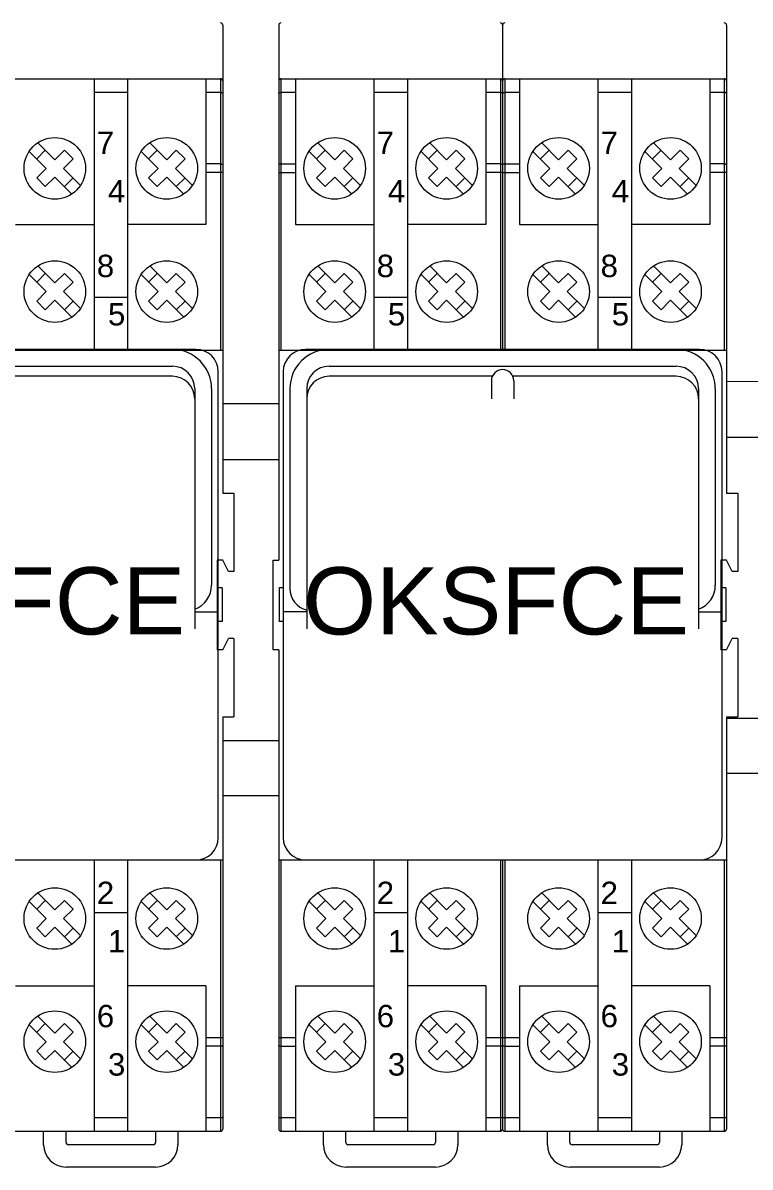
# Model space of a CAD drawing. Header units: millimetres. Extents: x 1359 to 3577, y 1336 to 3557.
# Drawn here: x 2209.5 to 2274.4, y 2063.9 to 2166.1 of the extents above; entities that cross this region are included whole.
import ezdxf

# ---------------------------------------------------------------- set-up
doc = ezdxf.new("R2010")
doc.units = ezdxf.units.MM
doc.set_wipeout_variables(frame=1)
doc.layers.add('000-PI-Oprema', color=30, linetype='Continuous', lineweight=5)
doc.layers.add('002-PI-Kabelska kanalica', color=150, linetype='Continuous')
doc.styles.get("Standard").update_dxf_attribs({"font": 'arial.ttf'})

msp = doc.modelspace()

# ---------------------------------------------------------------- linework, layer by layer
at = {"layer": '000-PI-Oprema', "color": 0, "linetype": 'ByBlock', "lineweight": 0}
for p, q in [((2207.53, 2161.06), (2227.13, 2161.06)), ((2225.83, 2161.06), (2225.83, 2148.06)), ((2232.53, 2161.06), (2252.13, 2161.06)), ((2233.83, 2161.06), (2233.83, 2148.06)), ((2250.83, 2161.06), (2250.83, 2148.06)), ((2252.53, 2161.06), (2272.13, 2161.06)), ((2253.83, 2161.06), (2253.83, 2148.06)), ((2270.83, 2161.06), (2270.83, 2148.06)), ((2218.83, 2159.84), (2215.83, 2159.84)), ((2227.13, 2159.84), (2225.83, 2159.84)), ((2233.83, 2159.84), (2232.53, 2159.84)), ((2243.83, 2159.84), (2240.83, 2159.84)), ((2252.13, 2159.84), (2250.83, 2159.84)), ((2253.83, 2159.84), (2252.53, 2159.84)), ((2263.83, 2159.84), (2260.83, 2159.84)), ((2272.13, 2159.84), (2270.83, 2159.84)), ((2210.04, 2154.57), (2211.55, 2153.06)), ((2210.71, 2153.9), (2211.48, 2154.68)), ((2210.82, 2155.35), (2212.33, 2153.83)), ((2212.33, 2153.83), (2213.18, 2154.68)), ((2213.18, 2154.68), (2213.96, 2153.9)), ((2220.04, 2154.57), (2221.55, 2153.06)), ((2220.71, 2153.9), (2221.48, 2154.68)), ((2220.82, 2155.35), (2222.33, 2153.83)), ((2222.33, 2153.83), (2223.18, 2154.68)), ((2223.18, 2154.68), (2223.96, 2153.9)), ((2235.04, 2154.57), (2236.55, 2153.06)), ((2235.71, 2153.9), (2236.48, 2154.68)), ((2235.82, 2155.35), (2237.33, 2153.83)), ((2237.33, 2153.83), (2238.18, 2154.68)), ((2238.18, 2154.68), (2238.96, 2153.9)), ((2245.04, 2154.57), (2246.55, 2153.06)), ((2245.71, 2153.9), (2246.48, 2154.68)), ((2245.82, 2155.35), (2247.33, 2153.83)), ((2247.33, 2153.83), (2248.18, 2154.68)), ((2248.18, 2154.68), (2248.96, 2153.9)), ((2255.04, 2154.57), (2256.55, 2153.06)), ((2255.71, 2153.9), (2256.48, 2154.68)), ((2255.82, 2155.35), (2257.33, 2153.83)), ((2257.33, 2153.83), (2258.18, 2154.68)), ((2258.18, 2154.68), (2258.96, 2153.9)), ((2265.04, 2154.57), (2266.55, 2153.06)), ((2265.71, 2153.9), (2266.48, 2154.68)), ((2265.82, 2155.35), (2267.33, 2153.83)), ((2267.33, 2153.83), (2268.18, 2154.68)), ((2268.18, 2154.68), (2268.96, 2153.9)), ((2213.11, 2153.06), (2213.96, 2153.9)), ((2223.11, 2153.06), (2223.96, 2153.9)), ((2227.13, 2153.46), (2225.83, 2153.46)), ((2232.53, 2153.46), (2233.83, 2153.46)), ((2238.11, 2153.06), (2238.96, 2153.9)), ((2248.11, 2153.06), (2248.96, 2153.9)), ((2252.13, 2153.46), (2250.83, 2153.46)), ((2252.53, 2153.46), (2253.83, 2153.46)), ((2258.11, 2153.06), (2258.96, 2153.9)), ((2268.11, 2153.06), (2268.96, 2153.9)), ((2272.13, 2153.46), (2270.83, 2153.46)), ((2210.71, 2152.21), (2211.55, 2153.06)), ((2213.11, 2153.06), (2214.63, 2151.54)), ((2220.71, 2152.21), (2221.55, 2153.06)), ((2223.11, 2153.06), (2224.63, 2151.54)), ((2227.33, 2152.68), (2225.83, 2152.68)), ((2232.33, 2152.68), (2233.83, 2152.68)), ((2235.71, 2152.21), (2236.55, 2153.06)), ((2238.11, 2153.06), (2239.63, 2151.54)), ((2245.71, 2152.21), (2246.55, 2153.06)), ((2248.11, 2153.06), (2249.63, 2151.54)), ((2252.33, 2152.68), (2250.83, 2152.68)), ((2252.33, 2152.68), (2253.83, 2152.68)), ((2255.71, 2152.21), (2256.55, 2153.06)), ((2258.11, 2153.06), (2259.63, 2151.54)), ((2265.71, 2152.21), (2266.55, 2153.06)), ((2268.11, 2153.06), (2269.63, 2151.54)), ((2272.33, 2152.68), (2270.83, 2152.68)), ((2210.71, 2152.21), (2211.48, 2151.43)), ((2211.48, 2151.43), (2212.33, 2152.28)), ((2212.33, 2152.28), (2213.85, 2150.76)), ((2213.18, 2151.43), (2213.96, 2152.21)), ((2220.71, 2152.21), (2221.48, 2151.43)), ((2221.48, 2151.43), (2222.33, 2152.28)), ((2222.33, 2152.28), (2223.85, 2150.76)), ((2223.18, 2151.43), (2223.96, 2152.21)), ((2235.71, 2152.21), (2236.48, 2151.43)), ((2236.48, 2151.43), (2237.33, 2152.28)), ((2237.33, 2152.28), (2238.85, 2150.76)), ((2238.18, 2151.43), (2238.96, 2152.21)), ((2245.71, 2152.21), (2246.48, 2151.43)), ((2246.48, 2151.43), (2247.33, 2152.28)), ((2247.33, 2152.28), (2248.85, 2150.76)), ((2248.18, 2151.43), (2248.96, 2152.21)), ((2255.71, 2152.21), (2256.48, 2151.43)), ((2256.48, 2151.43), (2257.33, 2152.28)), ((2257.33, 2152.28), (2258.85, 2150.76)), ((2258.18, 2151.43), (2258.96, 2152.21)), ((2265.71, 2152.21), (2266.48, 2151.43)), ((2266.48, 2151.43), (2267.33, 2152.28)), ((2267.33, 2152.28), (2268.85, 2150.76)), ((2268.18, 2151.43), (2268.96, 2152.21)), ((2208.83, 2148.06), (2215.83, 2148.06)), ((2225.83, 2148.06), (2218.83, 2148.06)), ((2233.83, 2148.06), (2240.83, 2148.06)), ((2250.83, 2148.06), (2243.83, 2148.06)), ((2253.83, 2148.06), (2260.83, 2148.06)), ((2270.83, 2148.06), (2263.83, 2148.06)), ((2210.82, 2144.35), (2212.33, 2142.83)), ((2220.82, 2144.35), (2222.33, 2142.83)), ((2235.82, 2144.35), (2237.33, 2142.83)), ((2245.82, 2144.35), (2247.33, 2142.83)), ((2255.82, 2144.35), (2257.33, 2142.83)), ((2265.82, 2144.35), (2267.33, 2142.83)), ((2210.04, 2143.57), (2211.55, 2142.06)), ((2210.71, 2142.9), (2211.48, 2143.68)), ((2212.33, 2142.83), (2213.18, 2143.68)), ((2213.18, 2143.68), (2213.96, 2142.9)), ((2220.04, 2143.57), (2221.55, 2142.06)), ((2220.71, 2142.9), (2221.48, 2143.68)), ((2222.33, 2142.83), (2223.18, 2143.68)), ((2223.18, 2143.68), (2223.96, 2142.9)), ((2235.04, 2143.57), (2236.55, 2142.06)), ((2235.71, 2142.9), (2236.48, 2143.68)), ((2237.33, 2142.83), (2238.18, 2143.68)), ((2238.18, 2143.68), (2238.96, 2142.9)), ((2245.04, 2143.57), (2246.55, 2142.06)), ((2245.71, 2142.9), (2246.48, 2143.68)), ((2247.33, 2142.83), (2248.18, 2143.68)), ((2248.18, 2143.68), (2248.96, 2142.9)), ((2255.04, 2143.57), (2256.55, 2142.06)), ((2255.71, 2142.9), (2256.48, 2143.68)), ((2257.33, 2142.83), (2258.18, 2143.68)), ((2258.18, 2143.68), (2258.96, 2142.9)), ((2265.04, 2143.57), (2266.55, 2142.06)), ((2265.71, 2142.9), (2266.48, 2143.68)), ((2267.33, 2142.83), (2268.18, 2143.68)), ((2268.18, 2143.68), (2268.96, 2142.9)), ((2213.11, 2142.06), (2213.96, 2142.9)), ((2223.11, 2142.06), (2223.96, 2142.9)), ((2238.11, 2142.06), (2238.96, 2142.9)), ((2248.11, 2142.06), (2248.96, 2142.9)), ((2258.11, 2142.06), (2258.96, 2142.9)), ((2268.11, 2142.06), (2268.96, 2142.9)), ((2210.71, 2141.21), (2211.55, 2142.06)), ((2210.71, 2141.21), (2211.48, 2140.43)), ((2211.48, 2140.43), (2212.33, 2141.28)), ((2212.33, 2141.28), (2213.85, 2139.76)), ((2213.11, 2142.06), (2214.63, 2140.54)), ((2213.18, 2140.43), (2213.96, 2141.21)), ((2218.83, 2141.54), (2215.83, 2141.54)), ((2220.71, 2141.21), (2221.55, 2142.06)), ((2220.71, 2141.21), (2221.48, 2140.43)), ((2221.48, 2140.43), (2222.33, 2141.28)), ((2222.33, 2141.28), (2223.85, 2139.76)), ((2223.11, 2142.06), (2224.63, 2140.54)), ((2223.18, 2140.43), (2223.96, 2141.21)), ((2235.71, 2141.21), (2236.55, 2142.06)), ((2235.71, 2141.21), (2236.48, 2140.43)), ((2236.48, 2140.43), (2237.33, 2141.28)), ((2237.33, 2141.28), (2238.85, 2139.76)), ((2238.11, 2142.06), (2239.63, 2140.54)), ((2238.18, 2140.43), (2238.96, 2141.21)), ((2243.83, 2141.54), (2240.83, 2141.54)), ((2245.71, 2141.21), (2246.55, 2142.06)), ((2245.71, 2141.21), (2246.48, 2140.43)), ((2246.48, 2140.43), (2247.33, 2141.28)), ((2247.33, 2141.28), (2248.85, 2139.76)), ((2248.11, 2142.06), (2249.63, 2140.54)), ((2248.18, 2140.43), (2248.96, 2141.21)), ((2255.71, 2141.21), (2256.55, 2142.06)), ((2255.71, 2141.21), (2256.48, 2140.43)), ((2256.48, 2140.43), (2257.33, 2141.28)), ((2257.33, 2141.28), (2258.85, 2139.76)), ((2258.11, 2142.06), (2259.63, 2140.54)), ((2258.18, 2140.43), (2258.96, 2141.21)), ((2263.83, 2141.54), (2260.83, 2141.54)), ((2265.71, 2141.21), (2266.55, 2142.06)), ((2265.71, 2141.21), (2266.48, 2140.43)), ((2266.48, 2140.43), (2267.33, 2141.28)), ((2267.33, 2141.28), (2268.85, 2139.76)), ((2268.11, 2142.06), (2269.63, 2140.54)), ((2268.18, 2140.43), (2268.96, 2141.21)), ((2228.33, 2124.06), (2228.33, 2117.06)), ((2273.33, 2124.06), (2273.33, 2117.06)), ((2228.33, 2111.06), (2228.33, 2104.06)), ((2273.33, 2111.06), (2273.33, 2104.06)), ((2210.82, 2088.35), (2212.33, 2086.83)), ((2220.82, 2088.35), (2222.33, 2086.83)), ((2235.82, 2088.35), (2237.33, 2086.83)), ((2245.82, 2088.35), (2247.33, 2086.83)), ((2255.82, 2088.35), (2257.33, 2086.83)), ((2265.82, 2088.35), (2267.33, 2086.83)), ((2210.04, 2087.57), (2211.55, 2086.06)), ((2210.71, 2086.9), (2211.48, 2087.68)), ((2212.33, 2086.83), (2213.18, 2087.68)), ((2213.18, 2087.68), (2213.96, 2086.9)), ((2220.04, 2087.57), (2221.55, 2086.06)), ((2220.71, 2086.9), (2221.48, 2087.68)), ((2222.33, 2086.83), (2223.18, 2087.68)), ((2223.18, 2087.68), (2223.96, 2086.9)), ((2235.04, 2087.57), (2236.55, 2086.06)), ((2235.71, 2086.9), (2236.48, 2087.68)), ((2237.33, 2086.83), (2238.18, 2087.68)), ((2238.18, 2087.68), (2238.96, 2086.9)), ((2245.04, 2087.57), (2246.55, 2086.06)), ((2245.71, 2086.9), (2246.48, 2087.68)), ((2247.33, 2086.83), (2248.18, 2087.68)), ((2248.18, 2087.68), (2248.96, 2086.9)), ((2255.04, 2087.57), (2256.55, 2086.06)), ((2255.71, 2086.9), (2256.48, 2087.68)), ((2257.33, 2086.83), (2258.18, 2087.68)), ((2258.18, 2087.68), (2258.96, 2086.9)), ((2265.04, 2087.57), (2266.55, 2086.06)), ((2265.71, 2086.9), (2266.48, 2087.68)), ((2267.33, 2086.83), (2268.18, 2087.68)), ((2268.18, 2087.68), (2268.96, 2086.9)), ((2210.71, 2085.21), (2211.55, 2086.06)), ((2213.11, 2086.06), (2213.96, 2086.9)), ((2213.11, 2086.06), (2214.63, 2084.54)), ((2218.83, 2086.57), (2215.83, 2086.57)), ((2220.71, 2085.21), (2221.55, 2086.06)), ((2223.11, 2086.06), (2223.96, 2086.9)), ((2223.11, 2086.06), (2224.63, 2084.54)), ((2235.71, 2085.21), (2236.55, 2086.06)), ((2238.11, 2086.06), (2238.96, 2086.9)), ((2238.11, 2086.06), (2239.63, 2084.54)), ((2243.83, 2086.57), (2240.83, 2086.57)), ((2245.71, 2085.21), (2246.55, 2086.06)), ((2248.11, 2086.06), (2248.96, 2086.9)), ((2248.11, 2086.06), (2249.63, 2084.54)), ((2255.71, 2085.21), (2256.55, 2086.06)), ((2258.11, 2086.06), (2258.96, 2086.9)), ((2258.11, 2086.06), (2259.63, 2084.54)), ((2263.83, 2086.57), (2260.83, 2086.57)), ((2265.71, 2085.21), (2266.55, 2086.06)), ((2268.11, 2086.06), (2268.96, 2086.9)), ((2268.11, 2086.06), (2269.63, 2084.54)), ((2210.71, 2085.21), (2211.48, 2084.43)), ((2211.48, 2084.43), (2212.33, 2085.28)), ((2212.33, 2085.28), (2213.85, 2083.76)), ((2213.18, 2084.43), (2213.96, 2085.21)), ((2220.71, 2085.21), (2221.48, 2084.43)), ((2221.48, 2084.43), (2222.33, 2085.28)), ((2222.33, 2085.28), (2223.85, 2083.76)), ((2223.18, 2084.43), (2223.96, 2085.21)), ((2235.71, 2085.21), (2236.48, 2084.43)), ((2236.48, 2084.43), (2237.33, 2085.28)), ((2237.33, 2085.28), (2238.85, 2083.76)), ((2238.18, 2084.43), (2238.96, 2085.21)), ((2245.71, 2085.21), (2246.48, 2084.43)), ((2246.48, 2084.43), (2247.33, 2085.28)), ((2247.33, 2085.28), (2248.85, 2083.76)), ((2248.18, 2084.43), (2248.96, 2085.21)), ((2255.71, 2085.21), (2256.48, 2084.43)), ((2256.48, 2084.43), (2257.33, 2085.28)), ((2257.33, 2085.28), (2258.85, 2083.76)), ((2258.18, 2084.43), (2258.96, 2085.21)), ((2265.71, 2085.21), (2266.48, 2084.43)), ((2266.48, 2084.43), (2267.33, 2085.28)), ((2267.33, 2085.28), (2268.85, 2083.76)), ((2268.18, 2084.43), (2268.96, 2085.21)), ((2208.83, 2080.06), (2215.83, 2080.06)), ((2225.83, 2080.06), (2218.83, 2080.06)), ((2225.83, 2080.06), (2225.83, 2067.06)), ((2233.83, 2080.06), (2233.83, 2067.06)), ((2233.83, 2080.06), (2240.83, 2080.06)), ((2250.83, 2080.06), (2243.83, 2080.06)), ((2250.83, 2080.06), (2250.83, 2067.06)), ((2253.83, 2080.06), (2253.83, 2067.06)), ((2253.83, 2080.06), (2260.83, 2080.06)), ((2270.83, 2080.06), (2263.83, 2080.06)), ((2270.83, 2080.06), (2270.83, 2067.06)), ((2210.82, 2077.35), (2212.33, 2075.83)), ((2220.82, 2077.35), (2222.33, 2075.83)), ((2235.82, 2077.35), (2237.33, 2075.83)), ((2245.82, 2077.35), (2247.33, 2075.83)), ((2255.82, 2077.35), (2257.33, 2075.83)), ((2265.82, 2077.35), (2267.33, 2075.83)), ((2210.04, 2076.57), (2211.55, 2075.06)), ((2210.71, 2075.9), (2211.48, 2076.68)), ((2212.33, 2075.83), (2213.18, 2076.68)), ((2213.11, 2075.06), (2213.96, 2075.9)), ((2213.18, 2076.68), (2213.96, 2075.9)), ((2220.04, 2076.57), (2221.55, 2075.06)), ((2220.71, 2075.9), (2221.48, 2076.68)), ((2222.33, 2075.83), (2223.18, 2076.68)), ((2223.11, 2075.06), (2223.96, 2075.9)), ((2223.18, 2076.68), (2223.96, 2075.9)), ((2235.04, 2076.57), (2236.55, 2075.06)), ((2235.71, 2075.9), (2236.48, 2076.68)), ((2237.33, 2075.83), (2238.18, 2076.68)), ((2238.11, 2075.06), (2238.96, 2075.9)), ((2238.18, 2076.68), (2238.96, 2075.9)), ((2245.04, 2076.57), (2246.55, 2075.06)), ((2245.71, 2075.9), (2246.48, 2076.68)), ((2247.33, 2075.83), (2248.18, 2076.68)), ((2248.11, 2075.06), (2248.96, 2075.9)), ((2248.18, 2076.68), (2248.96, 2075.9)), ((2255.04, 2076.57), (2256.55, 2075.06)), ((2255.71, 2075.9), (2256.48, 2076.68)), ((2257.33, 2075.83), (2258.18, 2076.68)), ((2258.11, 2075.06), (2258.96, 2075.9)), ((2258.18, 2076.68), (2258.96, 2075.9)), ((2265.04, 2076.57), (2266.55, 2075.06)), ((2265.71, 2075.9), (2266.48, 2076.68)), ((2267.33, 2075.83), (2268.18, 2076.68)), ((2268.11, 2075.06), (2268.96, 2075.9)), ((2268.18, 2076.68), (2268.96, 2075.9)), ((2210.71, 2074.21), (2211.55, 2075.06)), ((2213.11, 2075.06), (2214.63, 2073.54)), ((2220.71, 2074.21), (2221.55, 2075.06)), ((2223.11, 2075.06), (2224.63, 2073.54)), ((2225.83, 2075.43), (2227.33, 2075.43)), ((2232.33, 2075.43), (2233.83, 2075.43)), ((2235.71, 2074.21), (2236.55, 2075.06)), ((2238.11, 2075.06), (2239.63, 2073.54)), ((2245.71, 2074.21), (2246.55, 2075.06)), ((2248.11, 2075.06), (2249.63, 2073.54)), ((2250.83, 2075.43), (2252.33, 2075.43)), ((2252.33, 2075.43), (2253.83, 2075.43)), ((2255.71, 2074.21), (2256.55, 2075.06)), ((2258.11, 2075.06), (2259.63, 2073.54)), ((2265.71, 2074.21), (2266.55, 2075.06)), ((2268.11, 2075.06), (2269.63, 2073.54)), ((2270.83, 2075.43), (2272.33, 2075.43)), ((2210.71, 2074.21), (2211.48, 2073.43)), ((2211.48, 2073.43), (2212.33, 2074.28)), ((2212.33, 2074.28), (2213.85, 2072.76)), ((2213.18, 2073.43), (2213.96, 2074.21)), ((2220.71, 2074.21), (2221.48, 2073.43)), ((2221.48, 2073.43), (2222.33, 2074.28)), ((2222.33, 2074.28), (2223.85, 2072.76)), ((2223.18, 2073.43), (2223.96, 2074.21)), ((2227.13, 2074.65), (2225.83, 2074.65)), ((2232.53, 2074.65), (2233.83, 2074.65)), ((2235.71, 2074.21), (2236.48, 2073.43)), ((2236.48, 2073.43), (2237.33, 2074.28)), ((2237.33, 2074.28), (2238.85, 2072.76)), ((2238.18, 2073.43), (2238.96, 2074.21)), ((2245.71, 2074.21), (2246.48, 2073.43)), ((2246.48, 2073.43), (2247.33, 2074.28)), ((2247.33, 2074.28), (2248.85, 2072.76)), ((2248.18, 2073.43), (2248.96, 2074.21)), ((2252.13, 2074.65), (2250.83, 2074.65)), ((2252.53, 2074.65), (2253.83, 2074.65)), ((2255.71, 2074.21), (2256.48, 2073.43)), ((2256.48, 2073.43), (2257.33, 2074.28)), ((2257.33, 2074.28), (2258.85, 2072.76)), ((2258.18, 2073.43), (2258.96, 2074.21)), ((2265.71, 2074.21), (2266.48, 2073.43)), ((2266.48, 2073.43), (2267.33, 2074.28)), ((2267.33, 2074.28), (2268.85, 2072.76)), ((2268.18, 2073.43), (2268.96, 2074.21)), ((2272.13, 2074.65), (2270.83, 2074.65)), ((2218.83, 2068.27), (2215.83, 2068.27)), ((2227.13, 2068.27), (2225.83, 2068.27)), ((2233.83, 2068.27), (2232.53, 2068.27)), ((2243.83, 2068.27), (2240.83, 2068.27)), ((2252.13, 2068.27), (2250.83, 2068.27)), ((2253.83, 2068.27), (2252.53, 2068.27)), ((2263.83, 2068.27), (2260.83, 2068.27)), ((2272.13, 2068.27), (2270.83, 2068.27)), ((2207.53, 2067.06), (2227.13, 2067.06)), ((2211.33, 2065.86), (2211.33, 2067.06)), ((2213.33, 2066.06), (2213.33, 2067.06)), ((2221.33, 2067.06), (2221.33, 2066.06)), ((2223.33, 2067.06), (2223.33, 2065.86)), ((2232.53, 2067.06), (2252.13, 2067.06)), ((2236.33, 2065.86), (2236.33, 2067.06)), ((2238.33, 2066.06), (2238.33, 2067.06)), ((2238.33, 2066.06), (2238.33, 2067.06)), ((2246.33, 2067.06), (2246.33, 2066.06)), ((2246.33, 2067.06), (2246.33, 2066.06)), ((2248.33, 2067.06), (2248.33, 2065.86)), ((2252.53, 2067.06), (2272.13, 2067.06)), ((2256.33, 2065.86), (2256.33, 2067.06)), ((2258.33, 2066.06), (2258.33, 2067.06)), ((2266.33, 2067.06), (2266.33, 2066.06)), ((2268.33, 2067.06), (2268.33, 2065.86)), ((2221.13, 2065.86), (2213.53, 2065.86)), ((2246.13, 2065.86), (2238.53, 2065.86)), ((2246.13, 2065.86), (2238.53, 2065.86)), ((2266.13, 2065.86), (2258.53, 2065.86)), ((2221.33, 2063.86), (2213.33, 2063.86)), ((2246.33, 2063.86), (2238.33, 2063.86)), ((2266.33, 2063.86), (2258.33, 2063.86))]:
    msp.add_line(p, q, dxfattribs=at)
for points in [[(2227.33, 2159.76), (2227.33, 2159.77), (2227.33, 2159.78), (2227.32, 2159.79), (2227.31, 2159.8), (2227.29, 2159.81), (2227.27, 2159.82), (2227.25, 2159.82), (2227.23, 2159.83), (2227.21, 2159.84), (2227.18, 2159.84), (2227.16, 2159.84), (2227.13, 2159.84)], [(2232.33, 2159.76), (2232.33, 2159.77), (2232.34, 2159.78), (2232.35, 2159.79), (2232.36, 2159.8), (2232.37, 2159.81), (2232.39, 2159.82), (2232.41, 2159.82), (2232.43, 2159.83), (2232.46, 2159.84), (2232.48, 2159.84), (2232.51, 2159.84), (2232.53, 2159.84)], [(2252.33, 2159.76), (2252.33, 2159.77), (2252.33, 2159.78), (2252.32, 2159.79), (2252.31, 2159.8), (2252.29, 2159.81), (2252.27, 2159.82), (2252.25, 2159.82), (2252.23, 2159.83), (2252.21, 2159.84), (2252.18, 2159.84), (2252.16, 2159.84), (2252.13, 2159.84)], [(2252.33, 2159.76), (2252.33, 2159.77), (2252.34, 2159.78), (2252.35, 2159.79), (2252.36, 2159.8), (2252.37, 2159.81), (2252.39, 2159.82), (2252.41, 2159.82), (2252.43, 2159.83), (2252.46, 2159.84), (2252.48, 2159.84), (2252.51, 2159.84), (2252.53, 2159.84)], [(2272.33, 2159.76), (2272.33, 2159.77), (2272.33, 2159.78), (2272.32, 2159.79), (2272.31, 2159.8), (2272.29, 2159.81), (2272.27, 2159.82), (2272.25, 2159.82), (2272.23, 2159.83), (2272.21, 2159.84), (2272.18, 2159.84), (2272.16, 2159.84), (2272.13, 2159.84)], [(2227.13, 2153.46), (2227.16, 2153.46), (2227.18, 2153.46), (2227.21, 2153.46), (2227.23, 2153.45), (2227.25, 2153.45), (2227.27, 2153.44), (2227.29, 2153.43), (2227.31, 2153.42), (2227.32, 2153.42), (2227.33, 2153.41), (2227.33, 2153.4), (2227.33, 2153.39)], [(2232.53, 2153.46), (2232.51, 2153.46), (2232.48, 2153.46), (2232.46, 2153.46), (2232.43, 2153.45), (2232.41, 2153.45), (2232.39, 2153.44), (2232.37, 2153.43), (2232.36, 2153.42), (2232.35, 2153.42), (2232.34, 2153.41), (2232.33, 2153.4), (2232.33, 2153.39)], [(2252.13, 2153.46), (2252.16, 2153.46), (2252.18, 2153.46), (2252.21, 2153.46), (2252.23, 2153.45), (2252.25, 2153.45), (2252.27, 2153.44), (2252.29, 2153.43), (2252.31, 2153.42), (2252.32, 2153.42), (2252.33, 2153.41), (2252.33, 2153.4), (2252.33, 2153.39)], [(2252.53, 2153.46), (2252.51, 2153.46), (2252.48, 2153.46), (2252.46, 2153.46), (2252.43, 2153.45), (2252.41, 2153.45), (2252.39, 2153.44), (2252.37, 2153.43), (2252.36, 2153.42), (2252.35, 2153.42), (2252.34, 2153.41), (2252.33, 2153.4), (2252.33, 2153.39)], [(2272.13, 2153.46), (2272.16, 2153.46), (2272.18, 2153.46), (2272.21, 2153.46), (2272.23, 2153.45), (2272.25, 2153.45), (2272.27, 2153.44), (2272.29, 2153.43), (2272.31, 2153.42), (2272.32, 2153.42), (2272.33, 2153.41), (2272.33, 2153.4), (2272.33, 2153.39)], [(2227.33, 2074.73), (2227.33, 2074.72), (2227.33, 2074.71), (2227.32, 2074.7), (2227.31, 2074.69), (2227.29, 2074.68), (2227.27, 2074.67), (2227.25, 2074.66), (2227.23, 2074.66), (2227.21, 2074.65), (2227.18, 2074.65), (2227.16, 2074.65), (2227.13, 2074.65)], [(2232.53, 2074.65), (2232.51, 2074.65), (2232.48, 2074.65), (2232.46, 2074.65), (2232.43, 2074.66), (2232.41, 2074.66), (2232.39, 2074.67), (2232.37, 2074.68), (2232.36, 2074.69), (2232.35, 2074.7), (2232.34, 2074.71), (2232.33, 2074.72), (2232.33, 2074.73)], [(2252.33, 2074.73), (2252.33, 2074.72), (2252.33, 2074.71), (2252.32, 2074.7), (2252.31, 2074.69), (2252.29, 2074.68), (2252.27, 2074.67), (2252.25, 2074.66), (2252.23, 2074.66), (2252.21, 2074.65), (2252.18, 2074.65), (2252.16, 2074.65), (2252.13, 2074.65)], [(2252.53, 2074.65), (2252.51, 2074.65), (2252.48, 2074.65), (2252.46, 2074.65), (2252.43, 2074.66), (2252.41, 2074.66), (2252.39, 2074.67), (2252.37, 2074.68), (2252.36, 2074.69), (2252.35, 2074.7), (2252.34, 2074.71), (2252.33, 2074.72), (2252.33, 2074.73)], [(2272.33, 2074.73), (2272.33, 2074.72), (2272.33, 2074.71), (2272.32, 2074.7), (2272.31, 2074.69), (2272.29, 2074.68), (2272.27, 2074.67), (2272.25, 2074.66), (2272.23, 2074.66), (2272.21, 2074.65), (2272.18, 2074.65), (2272.16, 2074.65), (2272.13, 2074.65)], [(2227.13, 2068.27), (2227.16, 2068.27), (2227.18, 2068.27), (2227.21, 2068.28), (2227.23, 2068.28), (2227.25, 2068.29), (2227.27, 2068.29), (2227.29, 2068.3), (2227.31, 2068.31), (2227.32, 2068.32), (2227.33, 2068.33), (2227.33, 2068.34), (2227.33, 2068.35)], [(2232.33, 2068.35), (2232.33, 2068.34), (2232.34, 2068.33), (2232.35, 2068.32), (2232.36, 2068.31), (2232.37, 2068.3), (2232.39, 2068.29), (2232.41, 2068.29), (2232.43, 2068.28), (2232.46, 2068.28), (2232.48, 2068.27), (2232.51, 2068.27), (2232.53, 2068.27)], [(2252.13, 2068.27), (2252.16, 2068.27), (2252.18, 2068.27), (2252.21, 2068.28), (2252.23, 2068.28), (2252.25, 2068.29), (2252.27, 2068.29), (2252.29, 2068.3), (2252.31, 2068.31), (2252.32, 2068.32), (2252.33, 2068.33), (2252.33, 2068.34), (2252.33, 2068.35)], [(2252.33, 2068.35), (2252.33, 2068.34), (2252.34, 2068.33), (2252.35, 2068.32), (2252.36, 2068.31), (2252.37, 2068.3), (2252.39, 2068.29), (2252.41, 2068.29), (2252.43, 2068.28), (2252.46, 2068.28), (2252.48, 2068.27), (2252.51, 2068.27), (2252.53, 2068.27)], [(2272.13, 2068.27), (2272.16, 2068.27), (2272.18, 2068.27), (2272.21, 2068.28), (2272.23, 2068.28), (2272.25, 2068.29), (2272.27, 2068.29), (2272.29, 2068.3), (2272.31, 2068.31), (2272.32, 2068.32), (2272.33, 2068.33), (2272.33, 2068.34), (2272.33, 2068.35)]]:
    msp.add_lwpolyline(points, dxfattribs=at)
for centre in [(2212.33, 2153.06), (2222.33, 2153.06), (2237.33, 2153.06), (2247.33, 2153.06), (2257.33, 2153.06), (2267.33, 2153.06), (2212.33, 2142.06), (2222.33, 2142.06), (2237.33, 2142.06), (2247.33, 2142.06), (2257.33, 2142.06), (2267.33, 2142.06), (2212.33, 2086.06), (2222.33, 2086.06), (2237.33, 2086.06), (2247.33, 2086.06), (2257.33, 2086.06), (2267.33, 2086.06), (2212.33, 2075.06), (2222.33, 2075.06), (2237.33, 2075.06), (2247.33, 2075.06), (2257.33, 2075.06), (2267.33, 2075.06)]:
    msp.add_circle(centre, 2.75, dxfattribs=at)
for centre, radius, start, end in [((2227.13, 2165.86), 0.2, 0, 90), ((2232.53, 2165.86), 0.2, 90, 180), ((2252.13, 2165.86), 0.2, 0, 90), ((2252.53, 2165.86), 0.2, 90, 180), ((2272.13, 2165.86), 0.2, 0, 90), ((2227.13, 2160.86), 0.2, 0, 90), ((2232.53, 2160.86), 0.2, 90, 180), ((2252.13, 2160.86), 0.2, 0, 90), ((2252.53, 2160.86), 0.2, 90, 180), ((2272.13, 2160.86), 0.2, 0, 90), ((2227.13, 2067.26), 0.2, 270, 0), ((2232.53, 2067.26), 0.2, 180, 270), ((2252.13, 2067.26), 0.2, 270, 0), ((2252.53, 2067.26), 0.2, 180, 270), ((2272.13, 2067.26), 0.2, 270, 0), ((2213.33, 2065.86), 2, 180, 270), ((2213.53, 2066.06), 0.2, 180, 270), ((2221.13, 2066.06), 0.2, 270, 0), ((2221.33, 2065.86), 2, 270, 0), ((2238.33, 2065.86), 2, 180, 270), ((2238.53, 2066.06), 0.2, 180, 270), ((2238.53, 2066.06), 0.2, 180, 270), ((2246.13, 2066.06), 0.2, 270, 0), ((2246.13, 2066.06), 0.2, 270, 0), ((2246.33, 2065.86), 2, 270, 0), ((2258.33, 2065.86), 2, 180, 270), ((2258.53, 2066.06), 0.2, 180, 270), ((2266.13, 2066.06), 0.2, 270, 0), ((2266.33, 2065.86), 2, 270, 0)]:
    msp.add_arc(centre, radius, start, end, dxfattribs=at)

# ---------------------------------------------------------------- texts
at = {"layer": '000-PI-Oprema', "color": 0, "linetype": 'ByBlock', "lineweight": 0, "char_height": 1.9995, "width": 2.5471}
for s, insert, attachment_point in [('{\\fArial|b0|i0|c0|p34;7}', (2216.08, 2156.35), 1), ('{\\fArial|b0|i0|c0|p34;7}', (2241.08, 2156.35), 1), ('{\\fArial|b0|i0|c0|p34;7}', (2261.08, 2156.35), 1), ('{\\fArial|b0|i0|c0|p34;4}', (2218.63, 2152.03), 3), ('{\\fArial|b0|i0|c0|p34;4}', (2243.63, 2152.03), 3), ('{\\fArial|b0|i0|c0|p34;4}', (2263.63, 2152.03), 3), ('{\\fArial|b0|i0|c0|p34;8}', (2216.08, 2145.35), 1), ('{\\fArial|b0|i0|c0|p34;8}', (2241.08, 2145.35), 1), ('{\\fArial|b0|i0|c0|p34;8}', (2261.08, 2145.35), 1), ('{\\fArial|b0|i0|c0|p34;5}', (2218.63, 2141.03), 3), ('{\\fArial|b0|i0|c0|p34;5}', (2243.63, 2141.03), 3), ('{\\fArial|b0|i0|c0|p34;5}', (2263.63, 2141.03), 3), ('{\\fArial|b0|i0|c0|p34;2}', (2216.08, 2089.35), 1), ('{\\fArial|b0|i0|c0|p34;2}', (2241.08, 2089.35), 1), ('{\\fArial|b0|i0|c0|p34;2}', (2261.08, 2089.35), 1), ('{\\fArial|b0|i0|c0|p34;1}', (2218.63, 2085.03), 3), ('{\\fArial|b0|i0|c0|p34;1}', (2243.63, 2085.03), 3), ('{\\fArial|b0|i0|c0|p34;1}', (2263.63, 2085.03), 3), ('{\\fArial|b0|i0|c0|p34;6}', (2216.08, 2078.35), 1), ('{\\fArial|b0|i0|c0|p34;6}', (2241.08, 2078.35), 1), ('{\\fArial|b0|i0|c0|p34;6}', (2261.08, 2078.35), 1), ('{\\fArial|b0|i0|c0|p34;3}', (2218.63, 2074.03), 3), ('{\\fArial|b0|i0|c0|p34;3}', (2243.63, 2074.03), 3), ('{\\fArial|b0|i0|c0|p34;3}', (2263.63, 2074.03), 3)]:
    msp.add_mtext(s, dxfattribs=dict(at, insert=insert, attachment_point=attachment_point))

# ---------------------------------------------------------------- wipeouts: each hides what was drawn before it
at = {"color": 0, "linetype": 'ByBlock', "lineweight": 0}
for points in [[(2187.33, 2136.81), (2227.33, 2136.81), (2227.33, 2091.31), (2187.33, 2091.31)], [(2232.33, 2136.81), (2272.33, 2136.81), (2272.33, 2091.31), (2232.33, 2091.31)]]:
    msp.add_wipeout(points, dxfattribs=at).dxf.layer = '000-PI-Oprema'

# ---------------------------------------------------------------- next in the draw order: linework, layer by layer
at = {"layer": '000-PI-Oprema', "color": 0, "linetype": 'ByBlock', "lineweight": 0}
for p, q in [((2227.33, 2165.86), (2227.33, 2124.06)), ((2232.33, 2165.86), (2232.33, 2118.06)), ((2252.33, 2165.86), (2252.33, 2136.81)), ((2272.33, 2165.86), (2272.33, 2124.06)), ((2215.83, 2161.06), (2215.83, 2136.81)), ((2218.83, 2161.06), (2218.83, 2136.81)), ((2227.13, 2161.06), (2227.13, 2136.81)), ((2232.53, 2161.06), (2232.53, 2136.81)), ((2240.83, 2161.06), (2240.83, 2136.81)), ((2243.83, 2161.06), (2243.83, 2136.81)), ((2252.13, 2161.06), (2252.13, 2136.81)), ((2252.53, 2161.06), (2252.53, 2136.81)), ((2260.83, 2161.06), (2260.83, 2136.81)), ((2263.83, 2161.06), (2263.83, 2136.81)), ((2272.13, 2161.06), (2272.13, 2136.81)), ((2224.93, 2136.89), (2189.73, 2136.89)), ((2191.83, 2136.89), (2222.83, 2136.89)), ((2207.33, 2136.81), (2227.33, 2136.81)), ((2232.33, 2136.81), (2252.33, 2136.81)), ((2269.93, 2136.89), (2234.73, 2136.89)), ((2236.83, 2136.89), (2267.83, 2136.89)), ((2252.33, 2136.81), (2272.33, 2136.81)), ((2191.83, 2135.39), (2222.83, 2135.39)), ((2236.83, 2135.39), (2267.83, 2135.39)), ((2222.83, 2134.49), (2208.25, 2134.49)), ((2226.93, 2093.29), (2226.93, 2134.89)), ((2232.73, 2134.89), (2232.73, 2093.29)), ((2251.42, 2134.49), (2236.83, 2134.49)), ((2251.33, 2134.09), (2251.33, 2132.49)), ((2267.83, 2134.49), (2253.25, 2134.49)), ((2253.33, 2134.09), (2253.33, 2132.49)), ((2271.93, 2093.29), (2271.93, 2134.89)), ((2224.83, 2133.39), (2224.83, 2115.84)), ((2226.33, 2133.39), (2226.33, 2115.84)), ((2233.33, 2133.39), (2233.33, 2115.54)), ((2234.83, 2133.39), (2234.83, 2115.54)), ((2269.83, 2133.39), (2269.83, 2115.84)), ((2271.33, 2133.39), (2271.33, 2115.84)), ((2224.83, 2132.49), (2224.83, 2111.94)), ((2234.83, 2132.49), (2234.83, 2111.94)), ((2269.83, 2132.49), (2269.83, 2111.94)), ((2227.33, 2124.06), (2228.33, 2124.06)), ((2272.33, 2124.06), (2273.33, 2124.06)), ((2226.83, 2118.06), (2226.83, 2110.06)), ((2227.33, 2118.06), (2226.83, 2118.06)), ((2227.83, 2117.06), (2227.33, 2118.06)), ((2231.83, 2110.06), (2231.83, 2118.06)), ((2231.83, 2118.06), (2232.33, 2118.06)), ((2271.83, 2118.06), (2271.83, 2110.06)), ((2272.33, 2118.06), (2271.83, 2118.06)), ((2272.83, 2117.06), (2272.33, 2118.06)), ((2228.33, 2117.06), (2227.83, 2117.06)), ((2273.33, 2117.06), (2272.83, 2117.06)), ((2227.28, 2115.59), (2226.93, 2115.59)), ((2227.28, 2115.59), (2227.28, 2112.59)), ((2232.38, 2115.59), (2232.38, 2112.59)), ((2232.73, 2115.59), (2232.38, 2115.59)), ((2272.28, 2115.59), (2271.93, 2115.59)), ((2272.28, 2115.59), (2272.28, 2112.59)), ((2224.83, 2113.44), (2226.93, 2113.44)), ((2227.28, 2112.59), (2226.93, 2112.59)), ((2232.73, 2112.59), (2232.38, 2112.59)), ((2234.83, 2113.44), (2232.73, 2113.44)), ((2269.83, 2113.44), (2271.93, 2113.44)), ((2272.28, 2112.59), (2271.93, 2112.59)), ((2227.33, 2110.06), (2227.83, 2111.06)), ((2228.33, 2111.06), (2227.83, 2111.06)), ((2272.33, 2110.06), (2272.83, 2111.06)), ((2273.33, 2111.06), (2272.83, 2111.06)), ((2227.33, 2110.06), (2226.83, 2110.06)), ((2232.33, 2110.06), (2231.83, 2110.06)), ((2232.33, 2110.06), (2232.33, 2067.26)), ((2272.33, 2110.06), (2271.83, 2110.06)), ((2227.33, 2104.06), (2227.33, 2067.26)), ((2227.33, 2104.06), (2228.33, 2104.06)), ((2272.33, 2104.06), (2272.33, 2067.26)), ((2272.33, 2104.06), (2273.33, 2104.06)), ((2189.73, 2091.29), (2224.93, 2091.29)), ((2207.33, 2091.31), (2227.33, 2091.31)), ((2215.83, 2091.31), (2215.83, 2067.06)), ((2218.83, 2091.31), (2218.83, 2067.06)), ((2227.13, 2091.31), (2227.13, 2067.06)), ((2232.33, 2091.31), (2252.33, 2091.31)), ((2232.53, 2091.31), (2232.53, 2067.06)), ((2234.73, 2091.29), (2269.93, 2091.29)), ((2240.83, 2091.31), (2240.83, 2067.06)), ((2243.83, 2091.31), (2243.83, 2067.06)), ((2252.13, 2091.31), (2252.13, 2067.06)), ((2252.33, 2091.31), (2272.33, 2091.31)), ((2252.33, 2091.31), (2252.33, 2067.26)), ((2252.53, 2091.31), (2252.53, 2067.06)), ((2260.83, 2091.31), (2260.83, 2067.06)), ((2263.83, 2091.31), (2263.83, 2067.06)), ((2272.13, 2091.31), (2272.13, 2067.06))]:
    msp.add_line(p, q, dxfattribs=at)
for centre, radius, start, end in [((2222.83, 2133.39), 3.5, 0, 90), ((2224.93, 2134.89), 2, 0, 90), ((2234.73, 2134.89), 2, 90, 180), ((2236.83, 2133.39), 3.5, 90, 180), ((2267.83, 2133.39), 3.5, 0, 90), ((2269.93, 2134.89), 2, 0, 90), ((2222.83, 2133.39), 2, 0, 90), ((2236.83, 2133.39), 2, 90, 180), ((2252.33, 2134.09), 1, 0, 180), ((2267.83, 2133.39), 2, 0, 90), ((2222.83, 2132.49), 2, 0, 90), ((2236.83, 2132.49), 2, 90, 180), ((2267.83, 2132.49), 2, 0, 90), ((2224.03, 2115.84), 2.3, 290.3544, 0), ((2235.33, 2115.54), 2, 180, 255.5225), ((2269.03, 2115.84), 2.3, 290.3544, 0), ((2224.93, 2093.29), 2, 270, 0), ((2234.73, 2093.29), 2, 180, 270), ((2269.93, 2093.29), 2, 270, 0)]:
    msp.add_arc(centre, radius, start, end, dxfattribs=at)
at = {"layer": '002-PI-Kabelska kanalica', "color": 0, "linetype": 'ByBlock', "lineweight": 0, "ltscale": 0.25}
for p, q in [((2272.33, 2134.04), (2277.33, 2134.06)), ((2227.33, 2132.06), (2232.33, 2132.07)), ((2272.33, 2129.04), (2277.33, 2129.04)), ((2227.33, 2127.06), (2232.33, 2127.06)), ((2272.33, 2103.95), (2277.33, 2103.95)), ((2227.33, 2101.97), (2232.33, 2101.97)), ((2272.33, 2099.04), (2277.33, 2099.04)), ((2227.33, 2097.06), (2232.33, 2097.06))]:
    msp.add_line(p, q, dxfattribs=at)

# ---------------------------------------------------------------- next in the draw order: texts
at = {"layer": '000-PI-Oprema', "color": 0, "linetype": 'ByBlock', "lineweight": 0, "char_height": 6, "attachment_point": 5}
for insert in [(2206.74, 2114.39), (2251.74, 2114.39)]:
    msp.add_mtext_dynamic_manual_height_columns('{\\fArial|b0|i0|c238|p34;OK}S{\\fArial|b0|i0|c238|p34;FC}E', width=44.995, gutter_width=1, heights=[10], dxfattribs=dict(at, insert=insert))

doc.saveas('drawing.dxf')
